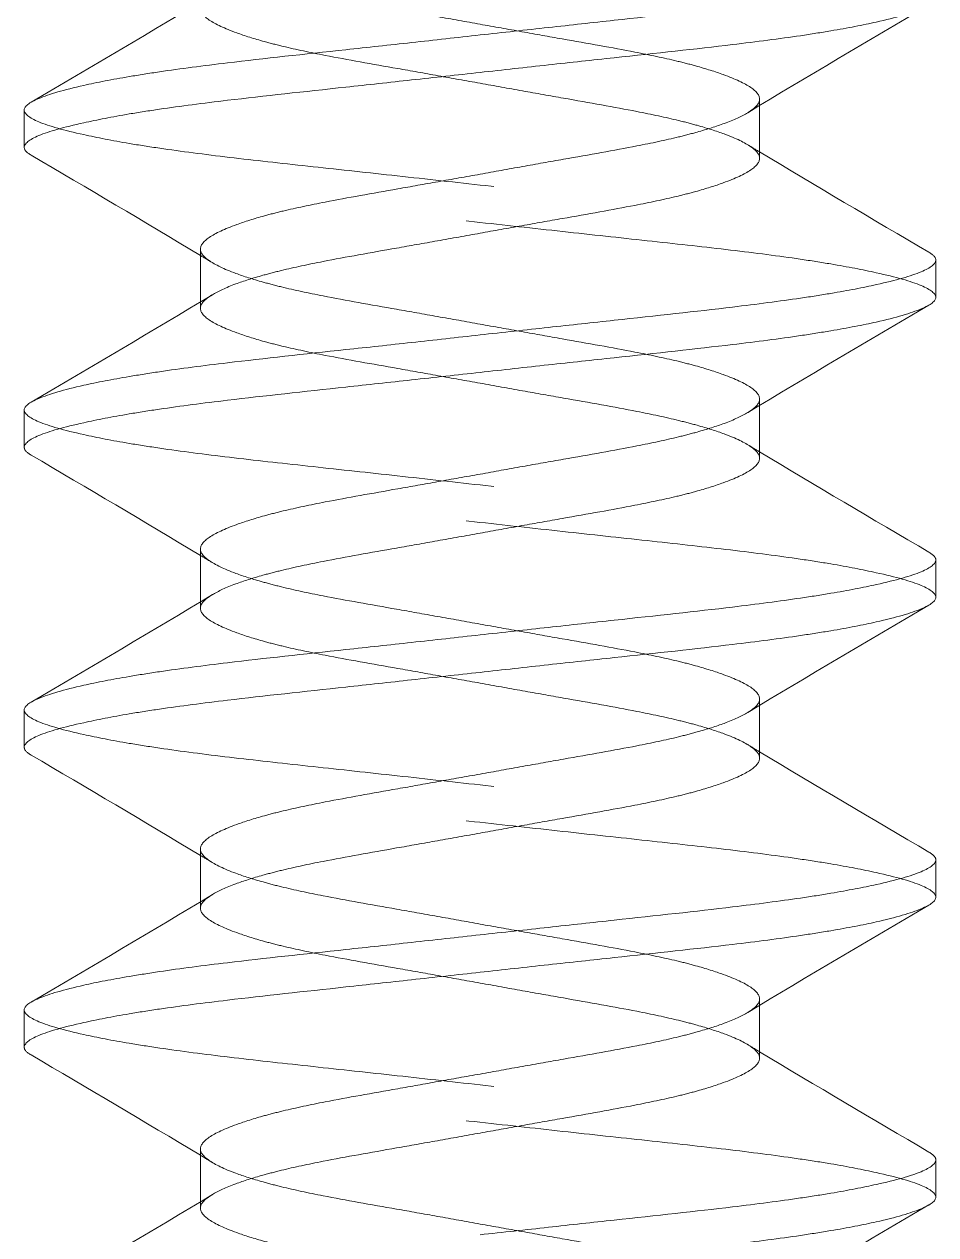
# Model space of a CAD drawing. Header units: inches. Extents: x 1.06 to 4.68, y 2.75 to 9.78.
# Drawn here: x 3.4994 to 3.6894, y 8.303 to 8.5553 of the extents above; entities that cross this region are included whole.
import ezdxf

# ---------------------------------------------------------------- set-up
doc = ezdxf.new("R2010")
doc.units = ezdxf.units.IN
doc.header["$LTSCALE"] = 0.5
doc.header["$MEASUREMENT"] = 0
doc.linetypes.add('HIDDEN2', pattern=[0.1875, 0.125, -0.0625])
doc.layers.add('SHADE-BRACKET_SCREW', color=7, linetype='Continuous', lineweight=5)
doc.layers.add('SUB-BRACKET_HARDWARE', color=7, linetype='HIDDEN2', lineweight=5)

# ---------------------------------------------------------------- blocks, each defined once
blk = doc.blocks.new('SCREW2-085582')
at = {"layer": 'SUB-BRACKET_HARDWARE', "extrusion": (1, 6.12323e-17, 0)}
for p, q in [((11.39386, 2.41615), (11.39386, 2.41484)), ((11.39386, 2.41484), (11.39386, 2.40385)), ((11.24058, 2.4139), (11.24058, 2.4061)), ((11.2773, 2.3849), (11.2773, 2.37391)), ((11.43058, 2.37485), (11.43058, 2.38265)), ((11.2773, 2.37391), (11.2773, 2.3726)), ((11.39386, 2.35365), (11.39386, 2.35234)), ((11.24058, 2.3514), (11.24058, 2.3436)), ((11.39386, 2.35234), (11.39386, 2.34135)), ((11.2773, 2.3224), (11.2773, 2.31141)), ((11.43058, 2.31235), (11.43058, 2.32015)), ((11.2773, 2.31141), (11.2773, 2.3101)), ((11.39386, 2.29115), (11.39386, 2.28984)), ((11.24058, 2.2889), (11.24058, 2.2811)), ((11.39386, 2.28984), (11.39386, 2.27885)), ((11.2773, 2.2599), (11.2773, 2.24891)), ((11.43058, 2.24985), (11.43058, 2.25765)), ((11.2773, 2.24891), (11.2773, 2.2476)), ((11.39386, 2.22865), (11.39386, 2.22734)), ((11.24058, 2.2264), (11.24058, 2.2186)), ((11.39386, 2.22734), (11.39386, 2.21635)), ((11.2773, 2.1974), (11.2773, 2.18641)), ((11.43058, 2.18735), (11.43058, 2.19515)), ((11.2773, 2.18641), (11.2773, 2.1851))]:
    blk.add_line(p, q, dxfattribs=at)
at = {"layer": 'SUB-BRACKET_HARDWARE'}
for points, knots in [([(11.2773, 2.4474), (11.2773, 2.44665), (11.27791, 2.44586), (11.28036, 2.44416), (11.28224, 2.44325), (11.28633, 2.44174), (11.28822, 2.44114), (11.29157, 2.4402), (11.29286, 2.43986), (11.29687, 2.43888), (11.29978, 2.43826), (11.30762, 2.43674), (11.31277, 2.43583), (11.32098, 2.43439), (11.32383, 2.43388), (11.32965, 2.43284), (11.33261, 2.43231), (11.33558, 2.43177)], [0, 0, 0, 0, 0.0376135, 0.0376135, 0.07652, 0.07652, 0.1026338, 0.1026338, 0.1175837, 0.1175837, 0.1467465, 0.1467465, 0.1906976, 0.1906976, 0.213293, 0.213293, 0.2362867, 0.2362867, 0.2362867, 0.2362867]), ([(11.43058, 2.44515), (11.43058, 2.44438), (11.42955, 2.44353), (11.42543, 2.4418), (11.42229, 2.44092), (11.41544, 2.43941), (11.41227, 2.43879), (11.40672, 2.43785), (11.4046, 2.43752), (11.39804, 2.43656), (11.3933, 2.43594), (11.3806, 2.43442), (11.37229, 2.43354), (11.35906, 2.4321), (11.35448, 2.4316), (11.34512, 2.43057), (11.34035, 2.43005), (11.33558, 2.42953)], [-0.3815436, -0.3815436, -0.3815436, -0.3815436, -0.3197221, -0.3197221, -0.2560438, -0.2560438, -0.2133263, -0.2133263, -0.1893768, -0.1893768, -0.1426269, -0.1426269, -0.072576, -0.072576, -0.036587, -0.036587, 0, 0, 0, 0]), ([(11.33558, 2.42172), (11.34035, 2.42225), (11.34511, 2.42278), (11.35447, 2.42381), (11.35905, 2.4243), (11.37227, 2.42572), (11.38057, 2.42662), (11.39327, 2.42813), (11.39801, 2.42874), (11.40458, 2.42972), (11.40669, 2.43005), (11.41225, 2.43099), (11.41542, 2.4316), (11.42228, 2.43314), (11.42542, 2.43407), (11.42955, 2.4358), (11.43058, 2.43659), (11.43058, 2.43735)], [-0.3815946, -0.3815946, -0.3815946, -0.3815946, -0.3450167, -0.3450167, -0.3090356, -0.3090356, -0.239007, -0.239007, -0.192233, -0.192233, -0.1682763, -0.1682763, -0.1255268, -0.1255268, -0.0618199, -0.0618199, 0, 0, 0, 0]), ([(11.33558, 2.41948), (11.33265, 2.42), (11.32973, 2.42052), (11.324, 2.42155), (11.32119, 2.42205), (11.31308, 2.42348), (11.30799, 2.42437), (11.30017, 2.42589), (11.29724, 2.42651), (11.29319, 2.42748), (11.29189, 2.42781), (11.28848, 2.42875), (11.28654, 2.42937), (11.28236, 2.43089), (11.28044, 2.43177), (11.27792, 2.4335), (11.2773, 2.43433), (11.2773, 2.4351)], [0, 0, 0, 0, 0.0226388, 0.0226388, 0.0448959, 0.0448959, 0.0881832, 0.0881832, 0.1173172, 0.1173172, 0.1322566, 0.1322566, 0.1586672, 0.1586672, 0.1980544, 0.1980544, 0.2361661, 0.2361661, 0.2361661, 0.2361661]), ([(11.33558, 2.43177), (11.3385, 2.43125), (11.34142, 2.43073), (11.34716, 2.4297), (11.34997, 2.4292), (11.35808, 2.42777), (11.36317, 2.42688), (11.37098, 2.42536), (11.37392, 2.42474), (11.37797, 2.42377), (11.37927, 2.42344), (11.38268, 2.4225), (11.38461, 2.42188), (11.3888, 2.42036), (11.39072, 2.41948), (11.39323, 2.41775), (11.39386, 2.41692), (11.39386, 2.41615)], [0, 0, 0, 0, 0.0226388, 0.0226388, 0.0448959, 0.0448959, 0.0881832, 0.0881832, 0.1173172, 0.1173172, 0.1322566, 0.1322566, 0.1586674, 0.1586674, 0.1980551, 0.1980551, 0.2361669, 0.2361669, 0.2361669, 0.2361669]), ([(11.33558, 2.42953), (11.33081, 2.429), (11.32605, 2.42847), (11.31669, 2.42744), (11.31211, 2.42695), (11.29889, 2.42553), (11.29059, 2.42463), (11.27789, 2.42312), (11.27314, 2.42251), (11.26658, 2.42153), (11.26447, 2.4212), (11.25891, 2.42026), (11.25573, 2.41965), (11.24888, 2.41811), (11.24573, 2.41718), (11.24161, 2.41545), (11.24058, 2.41466), (11.24058, 2.4139)], [-0.3815953, -0.3815953, -0.3815953, -0.3815953, -0.3450175, -0.3450175, -0.3090364, -0.3090364, -0.2390077, -0.2390077, -0.1922337, -0.1922337, -0.1682771, -0.1682771, -0.1255273, -0.1255273, -0.0618201, -0.0618201, 0, 0, 0, 0]), ([(11.24058, 2.4061), (11.24058, 2.40687), (11.24161, 2.40772), (11.24573, 2.40945), (11.24887, 2.41033), (11.25573, 2.41184), (11.25891, 2.41247), (11.26447, 2.41341), (11.26658, 2.41374), (11.27314, 2.4147), (11.27789, 2.41531), (11.29059, 2.41683), (11.29889, 2.41771), (11.31211, 2.41915), (11.31669, 2.41965), (11.32605, 2.42068), (11.33081, 2.4212), (11.33558, 2.42172)], [-0.3815446, -0.3815446, -0.3815446, -0.3815446, -0.3196871, -0.3196871, -0.255972, -0.255972, -0.213231, -0.213231, -0.1892809, -0.1892809, -0.1425291, -0.1425291, -0.0725262, -0.0725262, -0.0365615, -0.0365615, 0, 0, 0, 0]), ([(11.39386, 2.40385), (11.39386, 2.4046), (11.39325, 2.40539), (11.3908, 2.40709), (11.38893, 2.408), (11.38484, 2.40951), (11.38294, 2.41011), (11.3796, 2.41105), (11.37831, 2.41138), (11.37429, 2.41236), (11.37138, 2.41298), (11.36355, 2.41451), (11.3584, 2.41542), (11.35018, 2.41686), (11.34733, 2.41737), (11.34151, 2.41841), (11.33855, 2.41894), (11.33558, 2.41948)], [0, 0, 0, 0, 0.0376006, 0.0376006, 0.0764939, 0.0764939, 0.1025993, 0.1025993, 0.1175492, 0.1175492, 0.1467119, 0.1467119, 0.1906799, 0.1906799, 0.2132836, 0.2132836, 0.2362862, 0.2362862, 0.2362862, 0.2362862]), ([(11.39386, 2.41615), (11.39386, 2.4154), (11.39325, 2.41461), (11.39184, 2.41363), (11.39161, 2.41349), (11.39137, 2.41334)], [0, 0, 0, 0, 0.03761347, 0.03761347, 0.0440472, 0.0440472, 0.0440472, 0.0440472]), ([(11.24058, 2.4139), (11.24058, 2.41313), (11.24161, 2.41228), (11.24574, 2.41054), (11.24888, 2.40967), (11.25574, 2.40815), (11.25892, 2.40753), (11.26448, 2.40659), (11.2666, 2.40626), (11.27327, 2.40528), (11.27815, 2.40465), (11.28854, 2.40342), (11.294, 2.40282), (11.30536, 2.40158), (11.31122, 2.40095), (11.32326, 2.39963), (11.32942, 2.39895), (11.34176, 2.39759), (11.34792, 2.39691), (11.35996, 2.3956), (11.36581, 2.39497), (11.37716, 2.39374), (11.38263, 2.39313), (11.39302, 2.3919), (11.39789, 2.39127), (11.40457, 2.39029), (11.40668, 2.38995), (11.41224, 2.38901), (11.41542, 2.3884), (11.42228, 2.38687), (11.42542, 2.38593), (11.42816, 2.38478), (11.42871, 2.38452), (11.42915, 2.38426)], [0.0421629, 0.0421629, 0.0421629, 0.0421629, 0.1040671, 0.1040671, 0.1678299, 0.1678299, 0.2106022, 0.2106022, 0.2345615, 0.2345615, 0.2825381, 0.2825381, 0.3297538, 0.3297538, 0.3765082, 0.3765082, 0.4238464, 0.4238464, 0.4711742, 0.4711742, 0.5178892, 0.5178892, 0.5651219, 0.5651219, 0.6131025, 0.6131025, 0.6370592, 0.6370592, 0.679814, 0.679814, 0.7435292, 0.7435292, 0.7631942, 0.7631942, 0.7631942, 0.7631942]), ([(11.39137, 2.41334), (11.39016, 2.41261), (11.38852, 2.41185), (11.38483, 2.41049), (11.38294, 2.40989), (11.37959, 2.40895), (11.3783, 2.40861), (11.37428, 2.40763), (11.37137, 2.40701), (11.36354, 2.40549), (11.35839, 2.40458), (11.35017, 2.40314), (11.34733, 2.40263), (11.34151, 2.40159), (11.33854, 2.40106), (11.33558, 2.40052)], [0.0440472, 0.0440472, 0.0440472, 0.0440472, 0.07652, 0.07652, 0.1026338, 0.1026338, 0.1175837, 0.1175837, 0.1467465, 0.1467465, 0.1906976, 0.1906976, 0.213293, 0.213293, 0.2362867, 0.2362867, 0.2362867, 0.2362867]), ([(11.43058, 2.37485), (11.43058, 2.37562), (11.42955, 2.37647), (11.42542, 2.37821), (11.42228, 2.37908), (11.41541, 2.3806), (11.41223, 2.38122), (11.40668, 2.38216), (11.40456, 2.38249), (11.39788, 2.38347), (11.393, 2.3841), (11.38262, 2.38533), (11.37715, 2.38593), (11.3658, 2.38717), (11.35994, 2.3878), (11.3479, 2.38912), (11.34174, 2.3898), (11.3294, 2.39116), (11.32324, 2.39184), (11.3112, 2.39315), (11.30535, 2.39378), (11.29399, 2.39501), (11.28853, 2.39562), (11.27814, 2.39685), (11.27326, 2.39748), (11.26659, 2.39846), (11.26447, 2.3988), (11.25892, 2.39974), (11.25574, 2.40035), (11.24888, 2.40188), (11.24574, 2.40282), (11.24299, 2.40397), (11.24245, 2.40423), (11.24201, 2.40449)], [0.0421623, 0.0421623, 0.0421623, 0.0421623, 0.1040659, 0.1040659, 0.167828, 0.167828, 0.2106, 0.2106, 0.2345593, 0.2345593, 0.2825359, 0.2825359, 0.3297516, 0.3297516, 0.3765061, 0.3765061, 0.4238442, 0.4238442, 0.471172, 0.471172, 0.517887, 0.517887, 0.5651197, 0.5651197, 0.6131003, 0.6131003, 0.637057, 0.637057, 0.6798119, 0.6798119, 0.7435272, 0.7435272, 0.7631931, 0.7631931, 0.7631931, 0.7631931]), ([(11.33558, 2.38823), (11.3385, 2.38875), (11.34142, 2.38927), (11.34716, 2.3903), (11.34997, 2.3908), (11.35808, 2.39223), (11.36317, 2.39312), (11.37098, 2.39464), (11.37392, 2.39526), (11.37797, 2.39623), (11.37927, 2.39656), (11.38268, 2.3975), (11.38461, 2.39812), (11.3888, 2.39964), (11.39072, 2.40052), (11.39323, 2.40225), (11.39386, 2.40308), (11.39386, 2.40385)], [0, 0, 0, 0, 0.0226388, 0.0226388, 0.0448959, 0.0448959, 0.0881832, 0.0881832, 0.1173172, 0.1173172, 0.1322566, 0.1322566, 0.1586672, 0.1586672, 0.1980544, 0.1980544, 0.2361661, 0.2361661, 0.2361661, 0.2361661]), ([(11.33558, 2.40052), (11.33265, 2.4), (11.32973, 2.39948), (11.324, 2.39845), (11.32119, 2.39795), (11.31308, 2.39652), (11.30799, 2.39563), (11.30017, 2.39411), (11.29724, 2.39349), (11.29319, 2.39252), (11.29189, 2.39219), (11.28848, 2.39125), (11.28654, 2.39063), (11.28236, 2.38911), (11.28044, 2.38823), (11.27792, 2.3865), (11.2773, 2.38567), (11.2773, 2.3849)], [0, 0, 0, 0, 0.0226388, 0.0226388, 0.0448959, 0.0448959, 0.0881832, 0.0881832, 0.1173172, 0.1173172, 0.1322566, 0.1322566, 0.1586674, 0.1586674, 0.1980551, 0.1980551, 0.2361669, 0.2361669, 0.2361669, 0.2361669]), ([(11.27979, 2.37541), (11.281, 2.37614), (11.28264, 2.3769), (11.28632, 2.37826), (11.28821, 2.37886), (11.29156, 2.3798), (11.29285, 2.38013), (11.29687, 2.38111), (11.29977, 2.38173), (11.30761, 2.38326), (11.31276, 2.38417), (11.32098, 2.38561), (11.32383, 2.38612), (11.32965, 2.38716), (11.33261, 2.38769), (11.33558, 2.38823)], [0.0440462, 0.0440462, 0.0440462, 0.0440462, 0.0764939, 0.0764939, 0.1025993, 0.1025993, 0.1175492, 0.1175492, 0.1467119, 0.1467119, 0.1906799, 0.1906799, 0.2132836, 0.2132836, 0.2362862, 0.2362862, 0.2362862, 0.2362862]), ([(11.2773, 2.3849), (11.2773, 2.38415), (11.27791, 2.38336), (11.28036, 2.38166), (11.28224, 2.38075), (11.28633, 2.37924), (11.28822, 2.37864), (11.29157, 2.3777), (11.29286, 2.37736), (11.29687, 2.37638), (11.29978, 2.37576), (11.30762, 2.37424), (11.31277, 2.37333), (11.32098, 2.37189), (11.32383, 2.37138), (11.32965, 2.37034), (11.33261, 2.36981), (11.33558, 2.36927)], [0, 0, 0, 0, 0.0376135, 0.0376135, 0.07652, 0.07652, 0.1026338, 0.1026338, 0.1175837, 0.1175837, 0.1467465, 0.1467465, 0.1906976, 0.1906976, 0.213293, 0.213293, 0.2362867, 0.2362867, 0.2362867, 0.2362867]), ([(11.43058, 2.38265), (11.43058, 2.38188), (11.42955, 2.38103), (11.42543, 2.3793), (11.42229, 2.37842), (11.41544, 2.37691), (11.41227, 2.37629), (11.40672, 2.37535), (11.4046, 2.37502), (11.39804, 2.37406), (11.3933, 2.37344), (11.3806, 2.37192), (11.37229, 2.37104), (11.35906, 2.3696), (11.35448, 2.3691), (11.34512, 2.36807), (11.34035, 2.36755), (11.33558, 2.36703)], [-0.3815436, -0.3815436, -0.3815436, -0.3815436, -0.3197221, -0.3197221, -0.2560438, -0.2560438, -0.2133263, -0.2133263, -0.1893768, -0.1893768, -0.1426269, -0.1426269, -0.072576, -0.072576, -0.036587, -0.036587, 0, 0, 0, 0]), ([(11.2773, 2.3726), (11.2773, 2.37335), (11.27791, 2.37414), (11.27932, 2.37512), (11.27954, 2.37526), (11.27979, 2.37541)], [0, 0, 0, 0, 0.03760065, 0.03760065, 0.04404623, 0.04404623, 0.04404623, 0.04404623]), ([(11.33558, 2.35922), (11.34035, 2.35975), (11.34511, 2.36028), (11.35447, 2.36131), (11.35905, 2.3618), (11.37227, 2.36322), (11.38057, 2.36412), (11.39327, 2.36563), (11.39801, 2.36624), (11.40458, 2.36722), (11.40669, 2.36755), (11.41225, 2.36849), (11.41542, 2.3691), (11.42228, 2.37064), (11.42542, 2.37157), (11.42955, 2.3733), (11.43058, 2.37409), (11.43058, 2.37485)], [-0.3815946, -0.3815946, -0.3815946, -0.3815946, -0.3450167, -0.3450167, -0.3090356, -0.3090356, -0.239007, -0.239007, -0.192233, -0.192233, -0.1682763, -0.1682763, -0.1255268, -0.1255268, -0.0618199, -0.0618199, 0, 0, 0, 0]), ([(11.33558, 2.35698), (11.33265, 2.3575), (11.32973, 2.35802), (11.324, 2.35905), (11.32119, 2.35955), (11.31308, 2.36098), (11.30799, 2.36187), (11.30017, 2.36339), (11.29724, 2.36401), (11.29319, 2.36498), (11.29189, 2.36531), (11.28848, 2.36625), (11.28654, 2.36687), (11.28236, 2.36839), (11.28044, 2.36927), (11.27792, 2.371), (11.2773, 2.37183), (11.2773, 2.3726)], [0, 0, 0, 0, 0.0226388, 0.0226388, 0.0448959, 0.0448959, 0.0881832, 0.0881832, 0.1173172, 0.1173172, 0.1322566, 0.1322566, 0.1586672, 0.1586672, 0.1980544, 0.1980544, 0.2361661, 0.2361661, 0.2361661, 0.2361661]), ([(11.33558, 2.36927), (11.3385, 2.36875), (11.34142, 2.36823), (11.34716, 2.3672), (11.34997, 2.3667), (11.35808, 2.36527), (11.36317, 2.36438), (11.37098, 2.36286), (11.37392, 2.36224), (11.37797, 2.36127), (11.37927, 2.36094), (11.38268, 2.36), (11.38461, 2.35938), (11.3888, 2.35786), (11.39072, 2.35698), (11.39323, 2.35525), (11.39386, 2.35442), (11.39386, 2.35365)], [0, 0, 0, 0, 0.0226388, 0.0226388, 0.0448959, 0.0448959, 0.0881832, 0.0881832, 0.1173172, 0.1173172, 0.1322566, 0.1322566, 0.1586674, 0.1586674, 0.1980551, 0.1980551, 0.2361669, 0.2361669, 0.2361669, 0.2361669]), ([(11.33558, 2.36703), (11.33081, 2.3665), (11.32605, 2.36597), (11.31669, 2.36494), (11.31211, 2.36445), (11.29889, 2.36303), (11.29059, 2.36213), (11.27789, 2.36062), (11.27314, 2.36001), (11.26658, 2.35903), (11.26447, 2.3587), (11.25891, 2.35776), (11.25573, 2.35715), (11.24888, 2.35561), (11.24573, 2.35468), (11.24161, 2.35295), (11.24058, 2.35216), (11.24058, 2.3514)], [-0.3815953, -0.3815953, -0.3815953, -0.3815953, -0.3450175, -0.3450175, -0.3090364, -0.3090364, -0.2390077, -0.2390077, -0.1922337, -0.1922337, -0.1682771, -0.1682771, -0.1255273, -0.1255273, -0.0618201, -0.0618201, 0, 0, 0, 0]), ([(11.24058, 2.3436), (11.24058, 2.34437), (11.24161, 2.34522), (11.24573, 2.34695), (11.24887, 2.34783), (11.25573, 2.34934), (11.25891, 2.34997), (11.26447, 2.35091), (11.26658, 2.35124), (11.27314, 2.3522), (11.27789, 2.35281), (11.29059, 2.35433), (11.29889, 2.35521), (11.31211, 2.35665), (11.31669, 2.35715), (11.32605, 2.35818), (11.33081, 2.3587), (11.33558, 2.35922)], [-0.3815446, -0.3815446, -0.3815446, -0.3815446, -0.3196871, -0.3196871, -0.255972, -0.255972, -0.213231, -0.213231, -0.1892809, -0.1892809, -0.1425291, -0.1425291, -0.0725262, -0.0725262, -0.0365615, -0.0365615, 0, 0, 0, 0]), ([(11.39386, 2.34135), (11.39386, 2.3421), (11.39325, 2.34289), (11.3908, 2.34459), (11.38893, 2.3455), (11.38484, 2.34701), (11.38294, 2.34761), (11.3796, 2.34855), (11.37831, 2.34888), (11.37429, 2.34986), (11.37138, 2.35048), (11.36355, 2.35201), (11.3584, 2.35292), (11.35018, 2.35436), (11.34733, 2.35487), (11.34151, 2.35591), (11.33855, 2.35644), (11.33558, 2.35698)], [0, 0, 0, 0, 0.0376006, 0.0376006, 0.0764939, 0.0764939, 0.1025993, 0.1025993, 0.1175492, 0.1175492, 0.1467119, 0.1467119, 0.1906799, 0.1906799, 0.2132836, 0.2132836, 0.2362862, 0.2362862, 0.2362862, 0.2362862]), ([(11.39386, 2.35365), (11.39386, 2.3529), (11.39325, 2.35211), (11.39184, 2.35113), (11.39161, 2.35099), (11.39137, 2.35084)], [0, 0, 0, 0, 0.03761347, 0.03761347, 0.0440472, 0.0440472, 0.0440472, 0.0440472]), ([(11.24058, 2.3514), (11.24058, 2.35063), (11.24161, 2.34978), (11.24574, 2.34804), (11.24888, 2.34717), (11.25574, 2.34565), (11.25892, 2.34503), (11.26448, 2.34409), (11.2666, 2.34376), (11.27327, 2.34278), (11.27815, 2.34215), (11.28854, 2.34092), (11.294, 2.34032), (11.30536, 2.33908), (11.31122, 2.33845), (11.32326, 2.33713), (11.32942, 2.33645), (11.34176, 2.33509), (11.34792, 2.33441), (11.35996, 2.3331), (11.36581, 2.33247), (11.37716, 2.33124), (11.38263, 2.33063), (11.39302, 2.3294), (11.39789, 2.32877), (11.40457, 2.32779), (11.40668, 2.32745), (11.41224, 2.32651), (11.41542, 2.3259), (11.42228, 2.32437), (11.42542, 2.32343), (11.42816, 2.32228), (11.42871, 2.32202), (11.42915, 2.32176)], [0.0421629, 0.0421629, 0.0421629, 0.0421629, 0.1040671, 0.1040671, 0.1678299, 0.1678299, 0.2106022, 0.2106022, 0.2345615, 0.2345615, 0.2825381, 0.2825381, 0.3297538, 0.3297538, 0.3765082, 0.3765082, 0.4238464, 0.4238464, 0.4711742, 0.4711742, 0.5178892, 0.5178892, 0.5651219, 0.5651219, 0.6131025, 0.6131025, 0.6370592, 0.6370592, 0.679814, 0.679814, 0.7435292, 0.7435292, 0.7631942, 0.7631942, 0.7631942, 0.7631942]), ([(11.39137, 2.35084), (11.39016, 2.35011), (11.38852, 2.34935), (11.38483, 2.34799), (11.38294, 2.34739), (11.37959, 2.34645), (11.3783, 2.34611), (11.37428, 2.34513), (11.37137, 2.34451), (11.36354, 2.34299), (11.35839, 2.34208), (11.35017, 2.34064), (11.34733, 2.34013), (11.34151, 2.33909), (11.33854, 2.33856), (11.33558, 2.33802)], [0.0440472, 0.0440472, 0.0440472, 0.0440472, 0.07652, 0.07652, 0.1026338, 0.1026338, 0.1175837, 0.1175837, 0.1467465, 0.1467465, 0.1906976, 0.1906976, 0.213293, 0.213293, 0.2362867, 0.2362867, 0.2362867, 0.2362867]), ([(11.43058, 2.31235), (11.43058, 2.31312), (11.42955, 2.31397), (11.42542, 2.31571), (11.42228, 2.31658), (11.41541, 2.3181), (11.41223, 2.31872), (11.40668, 2.31966), (11.40456, 2.31999), (11.39788, 2.32097), (11.393, 2.3216), (11.38262, 2.32283), (11.37715, 2.32343), (11.3658, 2.32467), (11.35994, 2.3253), (11.3479, 2.32662), (11.34174, 2.3273), (11.3294, 2.32866), (11.32324, 2.32934), (11.3112, 2.33065), (11.30535, 2.33128), (11.29399, 2.33251), (11.28853, 2.33312), (11.27814, 2.33435), (11.27326, 2.33498), (11.26659, 2.33596), (11.26447, 2.3363), (11.25892, 2.33724), (11.25574, 2.33785), (11.24888, 2.33938), (11.24574, 2.34032), (11.24299, 2.34147), (11.24245, 2.34173), (11.24201, 2.34199)], [0.0421623, 0.0421623, 0.0421623, 0.0421623, 0.1040659, 0.1040659, 0.167828, 0.167828, 0.2106, 0.2106, 0.2345593, 0.2345593, 0.2825359, 0.2825359, 0.3297516, 0.3297516, 0.3765061, 0.3765061, 0.4238442, 0.4238442, 0.471172, 0.471172, 0.517887, 0.517887, 0.5651197, 0.5651197, 0.6131003, 0.6131003, 0.637057, 0.637057, 0.6798119, 0.6798119, 0.7435272, 0.7435272, 0.7631931, 0.7631931, 0.7631931, 0.7631931]), ([(11.33558, 2.32573), (11.3385, 2.32625), (11.34142, 2.32677), (11.34716, 2.3278), (11.34997, 2.3283), (11.35808, 2.32973), (11.36317, 2.33062), (11.37098, 2.33214), (11.37392, 2.33276), (11.37797, 2.33373), (11.37927, 2.33406), (11.38268, 2.335), (11.38461, 2.33562), (11.3888, 2.33714), (11.39072, 2.33802), (11.39323, 2.33975), (11.39386, 2.34058), (11.39386, 2.34135)], [0, 0, 0, 0, 0.0226388, 0.0226388, 0.0448959, 0.0448959, 0.0881832, 0.0881832, 0.1173172, 0.1173172, 0.1322566, 0.1322566, 0.1586672, 0.1586672, 0.1980544, 0.1980544, 0.2361661, 0.2361661, 0.2361661, 0.2361661]), ([(11.33558, 2.33802), (11.33265, 2.3375), (11.32973, 2.33698), (11.324, 2.33595), (11.32119, 2.33545), (11.31308, 2.33402), (11.30799, 2.33313), (11.30017, 2.33161), (11.29724, 2.33099), (11.29319, 2.33002), (11.29189, 2.32969), (11.28848, 2.32875), (11.28654, 2.32813), (11.28236, 2.32661), (11.28044, 2.32573), (11.27792, 2.324), (11.2773, 2.32317), (11.2773, 2.3224)], [0, 0, 0, 0, 0.0226388, 0.0226388, 0.0448959, 0.0448959, 0.0881832, 0.0881832, 0.1173171, 0.1173171, 0.1322566, 0.1322566, 0.1586674, 0.1586674, 0.198055, 0.198055, 0.2361669, 0.2361669, 0.2361669, 0.2361669]), ([(11.27979, 2.31291), (11.281, 2.31364), (11.28264, 2.3144), (11.28632, 2.31576), (11.28821, 2.31636), (11.29156, 2.3173), (11.29285, 2.31763), (11.29687, 2.31861), (11.29977, 2.31923), (11.30761, 2.32076), (11.31276, 2.32167), (11.32098, 2.32311), (11.32383, 2.32362), (11.32965, 2.32466), (11.33261, 2.32519), (11.33558, 2.32573)], [0.0440462, 0.0440462, 0.0440462, 0.0440462, 0.0764939, 0.0764939, 0.1025993, 0.1025993, 0.1175492, 0.1175492, 0.1467119, 0.1467119, 0.1906799, 0.1906799, 0.2132836, 0.2132836, 0.2362862, 0.2362862, 0.2362862, 0.2362862]), ([(11.2773, 2.3224), (11.2773, 2.32165), (11.27791, 2.32086), (11.28036, 2.31916), (11.28224, 2.31825), (11.28633, 2.31674), (11.28822, 2.31614), (11.29157, 2.3152), (11.29286, 2.31486), (11.29687, 2.31388), (11.29978, 2.31326), (11.30762, 2.31174), (11.31277, 2.31083), (11.32098, 2.30939), (11.32383, 2.30888), (11.32965, 2.30784), (11.33261, 2.30731), (11.33558, 2.30677)], [0, 0, 0, 0, 0.0376135, 0.0376135, 0.07652, 0.07652, 0.1026339, 0.1026339, 0.1175837, 0.1175837, 0.1467465, 0.1467465, 0.1906977, 0.1906977, 0.213293, 0.213293, 0.2362867, 0.2362867, 0.2362867, 0.2362867]), ([(11.43058, 2.32015), (11.43058, 2.31938), (11.42955, 2.31853), (11.42543, 2.3168), (11.42229, 2.31592), (11.41544, 2.31441), (11.41227, 2.31379), (11.40672, 2.31285), (11.4046, 2.31252), (11.39804, 2.31156), (11.3933, 2.31094), (11.3806, 2.30942), (11.37229, 2.30854), (11.35906, 2.3071), (11.35448, 2.3066), (11.34512, 2.30557), (11.34035, 2.30505), (11.33558, 2.30453)], [-0.3815436, -0.3815436, -0.3815436, -0.3815436, -0.3197221, -0.3197221, -0.2560438, -0.2560438, -0.2133263, -0.2133263, -0.1893768, -0.1893768, -0.1426269, -0.1426269, -0.072576, -0.072576, -0.036587, -0.036587, 0, 0, 0, 0]), ([(11.2773, 2.3101), (11.2773, 2.31085), (11.27791, 2.31164), (11.27932, 2.31262), (11.27954, 2.31276), (11.27979, 2.31291)], [0, 0, 0, 0, 0.03760065, 0.03760065, 0.04404623, 0.04404623, 0.04404623, 0.04404623]), ([(11.33558, 2.29672), (11.34035, 2.29725), (11.34511, 2.29778), (11.35447, 2.29881), (11.35905, 2.2993), (11.37227, 2.30072), (11.38057, 2.30162), (11.39327, 2.30313), (11.39801, 2.30374), (11.40458, 2.30472), (11.40669, 2.30505), (11.41225, 2.30599), (11.41542, 2.3066), (11.42228, 2.30814), (11.42542, 2.30907), (11.42955, 2.3108), (11.43058, 2.31159), (11.43058, 2.31235)], [-0.3815946, -0.3815946, -0.3815946, -0.3815946, -0.3450167, -0.3450167, -0.3090356, -0.3090356, -0.2390069, -0.2390069, -0.1922329, -0.1922329, -0.1682763, -0.1682763, -0.1255268, -0.1255268, -0.0618199, -0.0618199, 0, 0, 0, 0]), ([(11.33558, 2.29448), (11.33265, 2.295), (11.32973, 2.29552), (11.324, 2.29655), (11.32119, 2.29705), (11.31308, 2.29848), (11.30799, 2.29937), (11.30017, 2.30089), (11.29724, 2.30151), (11.29319, 2.30248), (11.29189, 2.30281), (11.28848, 2.30375), (11.28654, 2.30437), (11.28236, 2.30589), (11.28044, 2.30677), (11.27792, 2.3085), (11.2773, 2.30933), (11.2773, 2.3101)], [0, 0, 0, 0, 0.0226388, 0.0226388, 0.0448959, 0.0448959, 0.0881832, 0.0881832, 0.1173172, 0.1173172, 0.1322566, 0.1322566, 0.1586672, 0.1586672, 0.1980544, 0.1980544, 0.2361661, 0.2361661, 0.2361661, 0.2361661]), ([(11.33558, 2.30677), (11.3385, 2.30625), (11.34142, 2.30573), (11.34716, 2.3047), (11.34997, 2.3042), (11.35808, 2.30277), (11.36317, 2.30188), (11.37098, 2.30036), (11.37392, 2.29974), (11.37797, 2.29877), (11.37927, 2.29844), (11.38268, 2.2975), (11.38461, 2.29688), (11.3888, 2.29536), (11.39072, 2.29448), (11.39323, 2.29275), (11.39386, 2.29192), (11.39386, 2.29115)], [0, 0, 0, 0, 0.0226388, 0.0226388, 0.0448959, 0.0448959, 0.0881832, 0.0881832, 0.1173172, 0.1173172, 0.1322566, 0.1322566, 0.1586674, 0.1586674, 0.1980551, 0.1980551, 0.2361669, 0.2361669, 0.2361669, 0.2361669]), ([(11.33558, 2.30453), (11.33081, 2.304), (11.32605, 2.30347), (11.31669, 2.30244), (11.31211, 2.30195), (11.29889, 2.30053), (11.29059, 2.29963), (11.27789, 2.29812), (11.27314, 2.29751), (11.26658, 2.29653), (11.26447, 2.2962), (11.25891, 2.29526), (11.25573, 2.29465), (11.24888, 2.29311), (11.24573, 2.29218), (11.24161, 2.29045), (11.24058, 2.28966), (11.24058, 2.2889)], [-0.3815953, -0.3815953, -0.3815953, -0.3815953, -0.3450175, -0.3450175, -0.3090364, -0.3090364, -0.2390077, -0.2390077, -0.1922337, -0.1922337, -0.1682771, -0.1682771, -0.1255273, -0.1255273, -0.0618201, -0.0618201, 0, 0, 0, 0]), ([(11.24058, 2.2811), (11.24058, 2.28187), (11.24161, 2.28272), (11.24573, 2.28445), (11.24887, 2.28533), (11.25573, 2.28684), (11.25891, 2.28747), (11.26447, 2.28841), (11.26658, 2.28874), (11.27314, 2.2897), (11.27789, 2.29031), (11.29059, 2.29183), (11.29889, 2.29271), (11.31211, 2.29415), (11.31669, 2.29465), (11.32605, 2.29568), (11.33081, 2.2962), (11.33558, 2.29672)], [-0.3815446, -0.3815446, -0.3815446, -0.3815446, -0.3196871, -0.3196871, -0.255972, -0.255972, -0.213231, -0.213231, -0.1892809, -0.1892809, -0.1425291, -0.1425291, -0.0725262, -0.0725262, -0.0365615, -0.0365615, 0, 0, 0, 0]), ([(11.39386, 2.27885), (11.39386, 2.2796), (11.39325, 2.28039), (11.3908, 2.28209), (11.38893, 2.283), (11.38484, 2.28451), (11.38294, 2.28511), (11.3796, 2.28605), (11.37831, 2.28638), (11.37429, 2.28736), (11.37138, 2.28798), (11.36355, 2.28951), (11.3584, 2.29042), (11.35018, 2.29186), (11.34733, 2.29237), (11.34151, 2.29341), (11.33855, 2.29394), (11.33558, 2.29448)], [0, 0, 0, 0, 0.0376006, 0.0376006, 0.0764939, 0.0764939, 0.1025993, 0.1025993, 0.1175492, 0.1175492, 0.1467119, 0.1467119, 0.1906799, 0.1906799, 0.2132836, 0.2132836, 0.2362862, 0.2362862, 0.2362862, 0.2362862]), ([(11.39386, 2.29115), (11.39386, 2.2904), (11.39325, 2.28961), (11.39184, 2.28863), (11.39161, 2.28849), (11.39137, 2.28834)], [0, 0, 0, 0, 0.03761347, 0.03761347, 0.0440472, 0.0440472, 0.0440472, 0.0440472]), ([(11.24058, 2.2889), (11.24058, 2.28813), (11.24161, 2.28728), (11.24574, 2.28554), (11.24888, 2.28467), (11.25574, 2.28315), (11.25892, 2.28253), (11.26448, 2.28159), (11.2666, 2.28126), (11.27327, 2.28028), (11.27815, 2.27965), (11.28854, 2.27842), (11.294, 2.27782), (11.30536, 2.27658), (11.31122, 2.27595), (11.32326, 2.27463), (11.32942, 2.27395), (11.34176, 2.27259), (11.34792, 2.27191), (11.35996, 2.2706), (11.36581, 2.26997), (11.37716, 2.26874), (11.38263, 2.26813), (11.39302, 2.2669), (11.39789, 2.26627), (11.40457, 2.26529), (11.40668, 2.26495), (11.41224, 2.26401), (11.41542, 2.2634), (11.42228, 2.26187), (11.42542, 2.26093), (11.42816, 2.25978), (11.42871, 2.25952), (11.42915, 2.25926)], [0.0421629, 0.0421629, 0.0421629, 0.0421629, 0.1040671, 0.1040671, 0.1678299, 0.1678299, 0.2106022, 0.2106022, 0.2345615, 0.2345615, 0.2825381, 0.2825381, 0.3297538, 0.3297538, 0.3765082, 0.3765082, 0.4238464, 0.4238464, 0.4711742, 0.4711742, 0.5178892, 0.5178892, 0.5651219, 0.5651219, 0.6131025, 0.6131025, 0.6370592, 0.6370592, 0.679814, 0.679814, 0.7435292, 0.7435292, 0.7631942, 0.7631942, 0.7631942, 0.7631942]), ([(11.39137, 2.28834), (11.39016, 2.28761), (11.38852, 2.28685), (11.38483, 2.28549), (11.38294, 2.28489), (11.37959, 2.28395), (11.3783, 2.28361), (11.37428, 2.28263), (11.37137, 2.28201), (11.36354, 2.28049), (11.35839, 2.27958), (11.35017, 2.27814), (11.34733, 2.27763), (11.34151, 2.27659), (11.33854, 2.27606), (11.33558, 2.27552)], [0.0440472, 0.0440472, 0.0440472, 0.0440472, 0.07652, 0.07652, 0.1026338, 0.1026338, 0.1175837, 0.1175837, 0.1467465, 0.1467465, 0.1906976, 0.1906976, 0.213293, 0.213293, 0.2362867, 0.2362867, 0.2362867, 0.2362867]), ([(11.43058, 2.24985), (11.43058, 2.25062), (11.42955, 2.25147), (11.42542, 2.25321), (11.42228, 2.25408), (11.41541, 2.2556), (11.41223, 2.25622), (11.40668, 2.25716), (11.40456, 2.25749), (11.39788, 2.25847), (11.393, 2.2591), (11.38262, 2.26033), (11.37715, 2.26093), (11.3658, 2.26217), (11.35994, 2.2628), (11.3479, 2.26412), (11.34174, 2.2648), (11.3294, 2.26616), (11.32324, 2.26684), (11.3112, 2.26815), (11.30535, 2.26878), (11.29399, 2.27001), (11.28853, 2.27062), (11.27814, 2.27185), (11.27326, 2.27248), (11.26659, 2.27346), (11.26447, 2.2738), (11.25892, 2.27474), (11.25574, 2.27535), (11.24888, 2.27688), (11.24574, 2.27782), (11.24299, 2.27897), (11.24245, 2.27923), (11.24201, 2.27949)], [0.0421623, 0.0421623, 0.0421623, 0.0421623, 0.1040659, 0.1040659, 0.167828, 0.167828, 0.2106, 0.2106, 0.2345593, 0.2345593, 0.2825359, 0.2825359, 0.3297516, 0.3297516, 0.3765061, 0.3765061, 0.4238442, 0.4238442, 0.471172, 0.471172, 0.517887, 0.517887, 0.5651197, 0.5651197, 0.6131003, 0.6131003, 0.637057, 0.637057, 0.6798119, 0.6798119, 0.7435272, 0.7435272, 0.7631931, 0.7631931, 0.7631931, 0.7631931]), ([(11.33558, 2.26323), (11.3385, 2.26375), (11.34142, 2.26427), (11.34716, 2.2653), (11.34997, 2.2658), (11.35808, 2.26723), (11.36317, 2.26812), (11.37098, 2.26964), (11.37392, 2.27026), (11.37797, 2.27123), (11.37927, 2.27156), (11.38268, 2.2725), (11.38461, 2.27312), (11.3888, 2.27464), (11.39072, 2.27552), (11.39323, 2.27725), (11.39386, 2.27808), (11.39386, 2.27885)], [0, 0, 0, 0, 0.0226388, 0.0226388, 0.0448959, 0.0448959, 0.0881832, 0.0881832, 0.1173172, 0.1173172, 0.1322566, 0.1322566, 0.1586672, 0.1586672, 0.1980544, 0.1980544, 0.2361661, 0.2361661, 0.2361661, 0.2361661]), ([(11.33558, 2.27552), (11.33265, 2.275), (11.32973, 2.27448), (11.324, 2.27345), (11.32119, 2.27295), (11.31308, 2.27152), (11.30799, 2.27063), (11.30017, 2.26911), (11.29724, 2.26849), (11.29319, 2.26752), (11.29189, 2.26719), (11.28848, 2.26625), (11.28654, 2.26563), (11.28236, 2.26411), (11.28044, 2.26323), (11.27792, 2.2615), (11.2773, 2.26067), (11.2773, 2.2599)], [0, 0, 0, 0, 0.0226388, 0.0226388, 0.0448959, 0.0448959, 0.0881832, 0.0881832, 0.1173172, 0.1173172, 0.1322566, 0.1322566, 0.1586674, 0.1586674, 0.1980551, 0.1980551, 0.2361669, 0.2361669, 0.2361669, 0.2361669]), ([(11.27979, 2.25041), (11.281, 2.25114), (11.28264, 2.2519), (11.28632, 2.25326), (11.28821, 2.25386), (11.29156, 2.2548), (11.29285, 2.25513), (11.29687, 2.25611), (11.29977, 2.25673), (11.30761, 2.25826), (11.31276, 2.25917), (11.32098, 2.26061), (11.32383, 2.26112), (11.32965, 2.26216), (11.33261, 2.26269), (11.33558, 2.26323)], [0.0440462, 0.0440462, 0.0440462, 0.0440462, 0.0764939, 0.0764939, 0.1025993, 0.1025993, 0.1175492, 0.1175492, 0.1467119, 0.1467119, 0.1906799, 0.1906799, 0.2132836, 0.2132836, 0.2362862, 0.2362862, 0.2362862, 0.2362862]), ([(11.2773, 2.2599), (11.2773, 2.25915), (11.27791, 2.25836), (11.28036, 2.25666), (11.28224, 2.25575), (11.28633, 2.25424), (11.28822, 2.25364), (11.29157, 2.2527), (11.29286, 2.25236), (11.29687, 2.25138), (11.29978, 2.25076), (11.30762, 2.24924), (11.31277, 2.24833), (11.32098, 2.24689), (11.32383, 2.24638), (11.32965, 2.24534), (11.33261, 2.24481), (11.33558, 2.24427)], [0, 0, 0, 0, 0.0376135, 0.0376135, 0.07652, 0.07652, 0.1026338, 0.1026338, 0.1175837, 0.1175837, 0.1467465, 0.1467465, 0.1906976, 0.1906976, 0.213293, 0.213293, 0.2362867, 0.2362867, 0.2362867, 0.2362867]), ([(11.43058, 2.25765), (11.43058, 2.25688), (11.42955, 2.25603), (11.42543, 2.2543), (11.42229, 2.25342), (11.41544, 2.25191), (11.41227, 2.25129), (11.40672, 2.25035), (11.4046, 2.25002), (11.39804, 2.24906), (11.3933, 2.24844), (11.3806, 2.24692), (11.37229, 2.24604), (11.35906, 2.2446), (11.35448, 2.2441), (11.34512, 2.24307), (11.34035, 2.24255), (11.33558, 2.24203)], [-0.3815436, -0.3815436, -0.3815436, -0.3815436, -0.3197221, -0.3197221, -0.2560438, -0.2560438, -0.2133263, -0.2133263, -0.1893768, -0.1893768, -0.1426269, -0.1426269, -0.072576, -0.072576, -0.036587, -0.036587, 0, 0, 0, 0]), ([(11.2773, 2.2476), (11.2773, 2.24835), (11.27791, 2.24914), (11.27932, 2.25012), (11.27954, 2.25026), (11.27979, 2.25041)], [0, 0, 0, 0, 0.03760065, 0.03760065, 0.04404623, 0.04404623, 0.04404623, 0.04404623]), ([(11.33558, 2.23198), (11.33265, 2.2325), (11.32973, 2.23302), (11.324, 2.23405), (11.32119, 2.23455), (11.31308, 2.23598), (11.30799, 2.23687), (11.30017, 2.23839), (11.29724, 2.23901), (11.29319, 2.23998), (11.29189, 2.24031), (11.28848, 2.24125), (11.28654, 2.24187), (11.28236, 2.24339), (11.28044, 2.24427), (11.27792, 2.246), (11.2773, 2.24683), (11.2773, 2.2476)], [0, 0, 0, 0, 0.0226388, 0.0226388, 0.0448959, 0.0448959, 0.0881832, 0.0881832, 0.1173172, 0.1173172, 0.1322566, 0.1322566, 0.1586672, 0.1586672, 0.1980544, 0.1980544, 0.2361661, 0.2361661, 0.2361661, 0.2361661]), ([(11.33558, 2.23422), (11.34035, 2.23475), (11.34511, 2.23528), (11.35447, 2.23631), (11.35905, 2.2368), (11.37227, 2.23822), (11.38057, 2.23912), (11.39327, 2.24063), (11.39801, 2.24124), (11.40458, 2.24222), (11.40669, 2.24255), (11.41225, 2.24349), (11.41542, 2.2441), (11.42228, 2.24564), (11.42542, 2.24657), (11.42955, 2.2483), (11.43058, 2.24909), (11.43058, 2.24985)], [-0.3815946, -0.3815946, -0.3815946, -0.3815946, -0.3450167, -0.3450167, -0.3090356, -0.3090356, -0.239007, -0.239007, -0.192233, -0.192233, -0.1682763, -0.1682763, -0.1255268, -0.1255268, -0.0618199, -0.0618199, 0, 0, 0, 0]), ([(11.33558, 2.24427), (11.3385, 2.24375), (11.34142, 2.24323), (11.34716, 2.2422), (11.34997, 2.2417), (11.35808, 2.24027), (11.36317, 2.23938), (11.37098, 2.23786), (11.37392, 2.23724), (11.37797, 2.23627), (11.37927, 2.23594), (11.38268, 2.235), (11.38461, 2.23438), (11.3888, 2.23286), (11.39072, 2.23198), (11.39323, 2.23025), (11.39386, 2.22942), (11.39386, 2.22865)], [0, 0, 0, 0, 0.0226388, 0.0226388, 0.0448959, 0.0448959, 0.0881832, 0.0881832, 0.1173172, 0.1173172, 0.1322566, 0.1322566, 0.1586674, 0.1586674, 0.1980551, 0.1980551, 0.2361669, 0.2361669, 0.2361669, 0.2361669]), ([(11.33558, 2.24203), (11.33081, 2.2415), (11.32605, 2.24097), (11.31669, 2.23994), (11.31211, 2.23945), (11.29889, 2.23803), (11.29059, 2.23713), (11.27789, 2.23562), (11.27314, 2.23501), (11.26658, 2.23403), (11.26447, 2.2337), (11.25891, 2.23276), (11.25573, 2.23215), (11.24888, 2.23061), (11.24573, 2.22968), (11.24161, 2.22795), (11.24058, 2.22716), (11.24058, 2.2264)], [-0.3815953, -0.3815953, -0.3815953, -0.3815953, -0.3450175, -0.3450175, -0.3090364, -0.3090364, -0.2390077, -0.2390077, -0.1922337, -0.1922337, -0.1682771, -0.1682771, -0.1255273, -0.1255273, -0.0618201, -0.0618201, 0, 0, 0, 0]), ([(11.24058, 2.2186), (11.24058, 2.21937), (11.24161, 2.22022), (11.24573, 2.22195), (11.24887, 2.22283), (11.25573, 2.22434), (11.25891, 2.22497), (11.26447, 2.22591), (11.26658, 2.22624), (11.27314, 2.2272), (11.27789, 2.22781), (11.29059, 2.22933), (11.29889, 2.23021), (11.31211, 2.23165), (11.31669, 2.23215), (11.32605, 2.23318), (11.33081, 2.2337), (11.33558, 2.23422)], [-0.3815446, -0.3815446, -0.3815446, -0.3815446, -0.3196871, -0.3196871, -0.255972, -0.255972, -0.213231, -0.213231, -0.1892809, -0.1892809, -0.1425291, -0.1425291, -0.0725262, -0.0725262, -0.0365615, -0.0365615, 0, 0, 0, 0]), ([(11.39386, 2.21635), (11.39386, 2.2171), (11.39325, 2.21789), (11.3908, 2.21959), (11.38893, 2.2205), (11.38484, 2.22201), (11.38294, 2.22261), (11.3796, 2.22355), (11.37831, 2.22388), (11.37429, 2.22486), (11.37138, 2.22548), (11.36355, 2.22701), (11.3584, 2.22792), (11.35018, 2.22936), (11.34733, 2.22987), (11.34151, 2.23091), (11.33855, 2.23144), (11.33558, 2.23198)], [0, 0, 0, 0, 0.0376006, 0.0376006, 0.0764939, 0.0764939, 0.1025993, 0.1025993, 0.1175492, 0.1175492, 0.1467119, 0.1467119, 0.1906799, 0.1906799, 0.2132836, 0.2132836, 0.2362862, 0.2362862, 0.2362862, 0.2362862]), ([(11.39386, 2.22865), (11.39386, 2.2279), (11.39325, 2.22711), (11.39184, 2.22613), (11.39161, 2.22599), (11.39137, 2.22584)], [0, 0, 0, 0, 0.03761347, 0.03761347, 0.0440472, 0.0440472, 0.0440472, 0.0440472]), ([(11.24058, 2.2264), (11.24058, 2.22563), (11.24161, 2.22478), (11.24574, 2.22304), (11.24888, 2.22217), (11.25574, 2.22065), (11.25892, 2.22003), (11.26448, 2.21909), (11.2666, 2.21876), (11.27327, 2.21778), (11.27815, 2.21715), (11.28854, 2.21592), (11.294, 2.21532), (11.30536, 2.21408), (11.31122, 2.21345), (11.32326, 2.21213), (11.32942, 2.21145), (11.34176, 2.21009), (11.34792, 2.20941), (11.35996, 2.2081), (11.36581, 2.20747), (11.37716, 2.20624), (11.38263, 2.20563), (11.39302, 2.2044), (11.39789, 2.20377), (11.40457, 2.20279), (11.40668, 2.20245), (11.41224, 2.20151), (11.41542, 2.2009), (11.42228, 2.19937), (11.42542, 2.19843), (11.42816, 2.19728), (11.42871, 2.19702), (11.42915, 2.19676)], [0.0421629, 0.0421629, 0.0421629, 0.0421629, 0.1040671, 0.1040671, 0.1678299, 0.1678299, 0.2106022, 0.2106022, 0.2345615, 0.2345615, 0.2825381, 0.2825381, 0.3297538, 0.3297538, 0.3765082, 0.3765082, 0.4238464, 0.4238464, 0.4711742, 0.4711742, 0.5178892, 0.5178892, 0.5651219, 0.5651219, 0.6131025, 0.6131025, 0.6370592, 0.6370592, 0.679814, 0.679814, 0.7435292, 0.7435292, 0.7631942, 0.7631942, 0.7631942, 0.7631942]), ([(11.39137, 2.22584), (11.39016, 2.22511), (11.38852, 2.22435), (11.38483, 2.22299), (11.38294, 2.22239), (11.37959, 2.22145), (11.3783, 2.22111), (11.37428, 2.22013), (11.37137, 2.21951), (11.36354, 2.21799), (11.35839, 2.21708), (11.35017, 2.21564), (11.34733, 2.21513), (11.34151, 2.21409), (11.33854, 2.21356), (11.33558, 2.21302)], [0.0440472, 0.0440472, 0.0440472, 0.0440472, 0.07652, 0.07652, 0.1026338, 0.1026338, 0.1175837, 0.1175837, 0.1467465, 0.1467465, 0.1906976, 0.1906976, 0.213293, 0.213293, 0.2362867, 0.2362867, 0.2362867, 0.2362867]), ([(11.43058, 2.18735), (11.43058, 2.18812), (11.42955, 2.18897), (11.42542, 2.19071), (11.42228, 2.19158), (11.41541, 2.1931), (11.41223, 2.19372), (11.40668, 2.19466), (11.40456, 2.19499), (11.39788, 2.19597), (11.393, 2.1966), (11.38262, 2.19783), (11.37715, 2.19843), (11.3658, 2.19967), (11.35994, 2.2003), (11.3479, 2.20162), (11.34174, 2.2023), (11.3294, 2.20366), (11.32324, 2.20434), (11.3112, 2.20565), (11.30535, 2.20628), (11.29399, 2.20751), (11.28853, 2.20812), (11.27814, 2.20935), (11.27326, 2.20998), (11.26659, 2.21096), (11.26447, 2.2113), (11.25892, 2.21224), (11.25574, 2.21285), (11.24888, 2.21438), (11.24574, 2.21532), (11.24299, 2.21647), (11.24245, 2.21673), (11.24201, 2.21699)], [0.0421623, 0.0421623, 0.0421623, 0.0421623, 0.1040659, 0.1040659, 0.167828, 0.167828, 0.2106, 0.2106, 0.2345593, 0.2345593, 0.2825359, 0.2825359, 0.3297516, 0.3297516, 0.3765061, 0.3765061, 0.4238442, 0.4238442, 0.471172, 0.471172, 0.517887, 0.517887, 0.5651197, 0.5651197, 0.6131003, 0.6131003, 0.637057, 0.637057, 0.6798119, 0.6798119, 0.7435272, 0.7435272, 0.7631931, 0.7631931, 0.7631931, 0.7631931]), ([(11.33558, 2.20073), (11.3385, 2.20125), (11.34142, 2.20177), (11.34716, 2.2028), (11.34997, 2.2033), (11.35808, 2.20473), (11.36317, 2.20562), (11.37098, 2.20714), (11.37392, 2.20776), (11.37797, 2.20873), (11.37927, 2.20906), (11.38268, 2.21), (11.38461, 2.21062), (11.3888, 2.21214), (11.39072, 2.21302), (11.39323, 2.21475), (11.39386, 2.21558), (11.39386, 2.21635)], [0, 0, 0, 0, 0.0226388, 0.0226388, 0.0448959, 0.0448959, 0.0881832, 0.0881832, 0.1173172, 0.1173172, 0.1322566, 0.1322566, 0.1586672, 0.1586672, 0.1980544, 0.1980544, 0.2361661, 0.2361661, 0.2361661, 0.2361661]), ([(11.33558, 2.21302), (11.33265, 2.2125), (11.32973, 2.21198), (11.324, 2.21095), (11.32119, 2.21045), (11.31308, 2.20902), (11.30799, 2.20813), (11.30017, 2.20661), (11.29724, 2.20599), (11.29319, 2.20502), (11.29189, 2.20469), (11.28848, 2.20375), (11.28654, 2.20313), (11.28236, 2.20161), (11.28044, 2.20073), (11.27792, 2.199), (11.2773, 2.19817), (11.2773, 2.1974)], [0, 0, 0, 0, 0.0226388, 0.0226388, 0.0448959, 0.0448959, 0.0881832, 0.0881832, 0.1173172, 0.1173172, 0.1322566, 0.1322566, 0.1586674, 0.1586674, 0.1980551, 0.1980551, 0.2361669, 0.2361669, 0.2361669, 0.2361669]), ([(11.27979, 2.18791), (11.281, 2.18864), (11.28264, 2.1894), (11.28632, 2.19076), (11.28821, 2.19136), (11.29156, 2.1923), (11.29285, 2.19263), (11.29687, 2.19361), (11.29977, 2.19423), (11.30761, 2.19576), (11.31276, 2.19667), (11.32098, 2.19811), (11.32383, 2.19862), (11.32965, 2.19966), (11.33261, 2.20019), (11.33558, 2.20073)], [0.0440462, 0.0440462, 0.0440462, 0.0440462, 0.0764939, 0.0764939, 0.1025993, 0.1025993, 0.1175492, 0.1175492, 0.1467119, 0.1467119, 0.1906799, 0.1906799, 0.2132836, 0.2132836, 0.2362862, 0.2362862, 0.2362862, 0.2362862]), ([(11.2773, 2.1974), (11.2773, 2.19665), (11.27791, 2.19586), (11.28036, 2.19416), (11.28224, 2.19325), (11.28633, 2.19174), (11.28822, 2.19114), (11.29157, 2.1902), (11.29286, 2.18986), (11.29687, 2.18888), (11.29978, 2.18826), (11.30762, 2.18674), (11.31277, 2.18583), (11.32098, 2.18439), (11.32383, 2.18388), (11.32965, 2.18284), (11.33261, 2.18231), (11.33558, 2.18177)], [0, 0, 0, 0, 0.0376135, 0.0376135, 0.07652, 0.07652, 0.1026338, 0.1026338, 0.1175837, 0.1175837, 0.1467465, 0.1467465, 0.1906976, 0.1906976, 0.213293, 0.213293, 0.2362867, 0.2362867, 0.2362867, 0.2362867]), ([(11.43058, 2.19515), (11.43058, 2.19438), (11.42955, 2.19353), (11.42543, 2.1918), (11.42229, 2.19092), (11.41544, 2.18941), (11.41227, 2.18879), (11.40672, 2.18785), (11.4046, 2.18752), (11.39804, 2.18656), (11.3933, 2.18594), (11.3806, 2.18442), (11.37229, 2.18354), (11.35906, 2.1821), (11.35448, 2.1816), (11.34512, 2.18057), (11.34035, 2.18005), (11.33558, 2.17953)], [-0.3815436, -0.3815436, -0.3815436, -0.3815436, -0.3197221, -0.3197221, -0.2560438, -0.2560438, -0.2133263, -0.2133263, -0.1893768, -0.1893768, -0.1426269, -0.1426269, -0.072576, -0.072576, -0.036587, -0.036587, 0, 0, 0, 0]), ([(11.2773, 2.1851), (11.2773, 2.18585), (11.27791, 2.18664), (11.27932, 2.18762), (11.27954, 2.18776), (11.27979, 2.18791)], [0, 0, 0, 0, 0.03760065, 0.03760065, 0.04404623, 0.04404623, 0.04404623, 0.04404623]), ([(11.33558, 2.17172), (11.34035, 2.17225), (11.34511, 2.17278), (11.35447, 2.17381), (11.35905, 2.1743), (11.37227, 2.17572), (11.38057, 2.17662), (11.39327, 2.17813), (11.39801, 2.17874), (11.40458, 2.17972), (11.40669, 2.18005), (11.41225, 2.18099), (11.41542, 2.1816), (11.42228, 2.18314), (11.42542, 2.18407), (11.42955, 2.1858), (11.43058, 2.18659), (11.43058, 2.18735)], [-0.3815946, -0.3815946, -0.3815946, -0.3815946, -0.3450167, -0.3450167, -0.3090356, -0.3090356, -0.2390069, -0.2390069, -0.1922329, -0.1922329, -0.1682763, -0.1682763, -0.1255268, -0.1255268, -0.0618199, -0.0618199, 0, 0, 0, 0]), ([(11.33558, 2.16948), (11.33265, 2.17), (11.32973, 2.17052), (11.324, 2.17155), (11.32119, 2.17205), (11.31308, 2.17348), (11.30799, 2.17437), (11.30017, 2.17589), (11.29724, 2.17651), (11.29319, 2.17748), (11.29189, 2.17781), (11.28848, 2.17875), (11.28654, 2.17937), (11.28236, 2.18089), (11.28044, 2.18177), (11.27792, 2.1835), (11.2773, 2.18433), (11.2773, 2.1851)], [0, 0, 0, 0, 0.0226388, 0.0226388, 0.0448959, 0.0448959, 0.0881832, 0.0881832, 0.1173172, 0.1173172, 0.1322566, 0.1322566, 0.1586672, 0.1586672, 0.1980544, 0.1980544, 0.2361661, 0.2361661, 0.2361661, 0.2361661]), ([(11.33558, 2.18177), (11.3385, 2.18125), (11.34142, 2.18073), (11.34716, 2.1797), (11.34997, 2.1792), (11.35808, 2.17777), (11.36317, 2.17688), (11.37098, 2.17536), (11.37392, 2.17474), (11.37797, 2.17377), (11.37927, 2.17344), (11.38268, 2.1725), (11.38461, 2.17188), (11.3888, 2.17036), (11.39072, 2.16948), (11.39323, 2.16775), (11.39386, 2.16692), (11.39386, 2.16615)], [0, 0, 0, 0, 0.0226388, 0.0226388, 0.0448959, 0.0448959, 0.0881832, 0.0881832, 0.1173171, 0.1173171, 0.1322566, 0.1322566, 0.1586674, 0.1586674, 0.198055, 0.198055, 0.2361669, 0.2361669, 0.2361669, 0.2361669])]:
    blk.add_open_spline(points, degree=3, knots=knots, dxfattribs=at)
for points in [[(11.24201, 2.41551), (11.25464, 2.42291), (11.26725, 2.43034), (11.27979, 2.43791)], [(11.42915, 2.43574), (11.41652, 2.42834), (11.40391, 2.42091), (11.39137, 2.41334)], [(11.39137, 2.40666), (11.3922, 2.40616), (11.39303, 2.40566), (11.39386, 2.40516)], [(11.24201, 2.40449), (11.24106, 2.40505), (11.24058, 2.40558), (11.24058, 2.4061)], [(11.2773, 2.38359), (11.26558, 2.39064), (11.2538, 2.39758), (11.24201, 2.40449)], [(11.39386, 2.40516), (11.40558, 2.39811), (11.41736, 2.39117), (11.42915, 2.38426)], [(11.42915, 2.38426), (11.4301, 2.3837), (11.43058, 2.38317), (11.43058, 2.38265)], [(11.27979, 2.38209), (11.27896, 2.38259), (11.27813, 2.38309), (11.2773, 2.38359)], [(11.24201, 2.35301), (11.25464, 2.36041), (11.26725, 2.36784), (11.27979, 2.37541)], [(11.42915, 2.37324), (11.41652, 2.36584), (11.40391, 2.35841), (11.39137, 2.35084)], [(11.24201, 2.34199), (11.24106, 2.34255), (11.24058, 2.34308), (11.24058, 2.3436)], [(11.39137, 2.34416), (11.3922, 2.34366), (11.39303, 2.34316), (11.39386, 2.34266)], [(11.2773, 2.32109), (11.26558, 2.32814), (11.2538, 2.33508), (11.24201, 2.34199)], [(11.39386, 2.34266), (11.40558, 2.33561), (11.41736, 2.32867), (11.42915, 2.32176)], [(11.27979, 2.31959), (11.27896, 2.32009), (11.27813, 2.32059), (11.2773, 2.32109)], [(11.42915, 2.32176), (11.4301, 2.3212), (11.43058, 2.32067), (11.43058, 2.32015)], [(11.24201, 2.29051), (11.25464, 2.29791), (11.26725, 2.30534), (11.27979, 2.31291)], [(11.42915, 2.31074), (11.41652, 2.30334), (11.40391, 2.29591), (11.39137, 2.28834)], [(11.24201, 2.27949), (11.24106, 2.28005), (11.24058, 2.28058), (11.24058, 2.2811)], [(11.39137, 2.28166), (11.3922, 2.28116), (11.39303, 2.28066), (11.39386, 2.28016)], [(11.2773, 2.25859), (11.26558, 2.26564), (11.2538, 2.27258), (11.24201, 2.27949)], [(11.39386, 2.28016), (11.40558, 2.27311), (11.41736, 2.26617), (11.42915, 2.25926)], [(11.27979, 2.25709), (11.27896, 2.25759), (11.27813, 2.25809), (11.2773, 2.25859)], [(11.42915, 2.25926), (11.4301, 2.2587), (11.43058, 2.25817), (11.43058, 2.25765)], [(11.24201, 2.22801), (11.25464, 2.23541), (11.26725, 2.24284), (11.27979, 2.25041)], [(11.42915, 2.24824), (11.41652, 2.24084), (11.40391, 2.23341), (11.39137, 2.22584)], [(11.24201, 2.21699), (11.24106, 2.21755), (11.24058, 2.21808), (11.24058, 2.2186)], [(11.39137, 2.21916), (11.3922, 2.21866), (11.39303, 2.21816), (11.39386, 2.21766)], [(11.39386, 2.21766), (11.40558, 2.21061), (11.41736, 2.20367), (11.42915, 2.19676)], [(11.2773, 2.19609), (11.26558, 2.20314), (11.2538, 2.21008), (11.24201, 2.21699)], [(11.27979, 2.19459), (11.27896, 2.19509), (11.27813, 2.19559), (11.2773, 2.19609)], [(11.42915, 2.19676), (11.4301, 2.1962), (11.43058, 2.19567), (11.43058, 2.19515)], [(11.24201, 2.16551), (11.25464, 2.17291), (11.26725, 2.18034), (11.27979, 2.18791)], [(11.42915, 2.18574), (11.41652, 2.17834), (11.40391, 2.17091), (11.39137, 2.16334)]]:
    blk.add_open_spline(points, degree=3, dxfattribs=at)
blk = doc.blocks.new('SCREWS-085582')
at = {"layer": 'SUB-BRACKET_HARDWARE'}
blk.add_blockref('SCREW2-085582', (0, 0), dxfattribs=at)
blk = doc.blocks.new('SYSTEM-085582')
at = {"layer": 'SUB-BRACKET_HARDWARE'}
blk.add_blockref('SCREWS-085582', (0, 0), dxfattribs=at)

msp = doc.modelspace()

# ---------------------------------------------------------------- block references
at = {"layer": 'SHADE-BRACKET_SCREW'}
msp.add_blockref('SYSTEM-085582', (-7.74117, 6.1235), dxfattribs=at)

doc.saveas('drawing.dxf')
